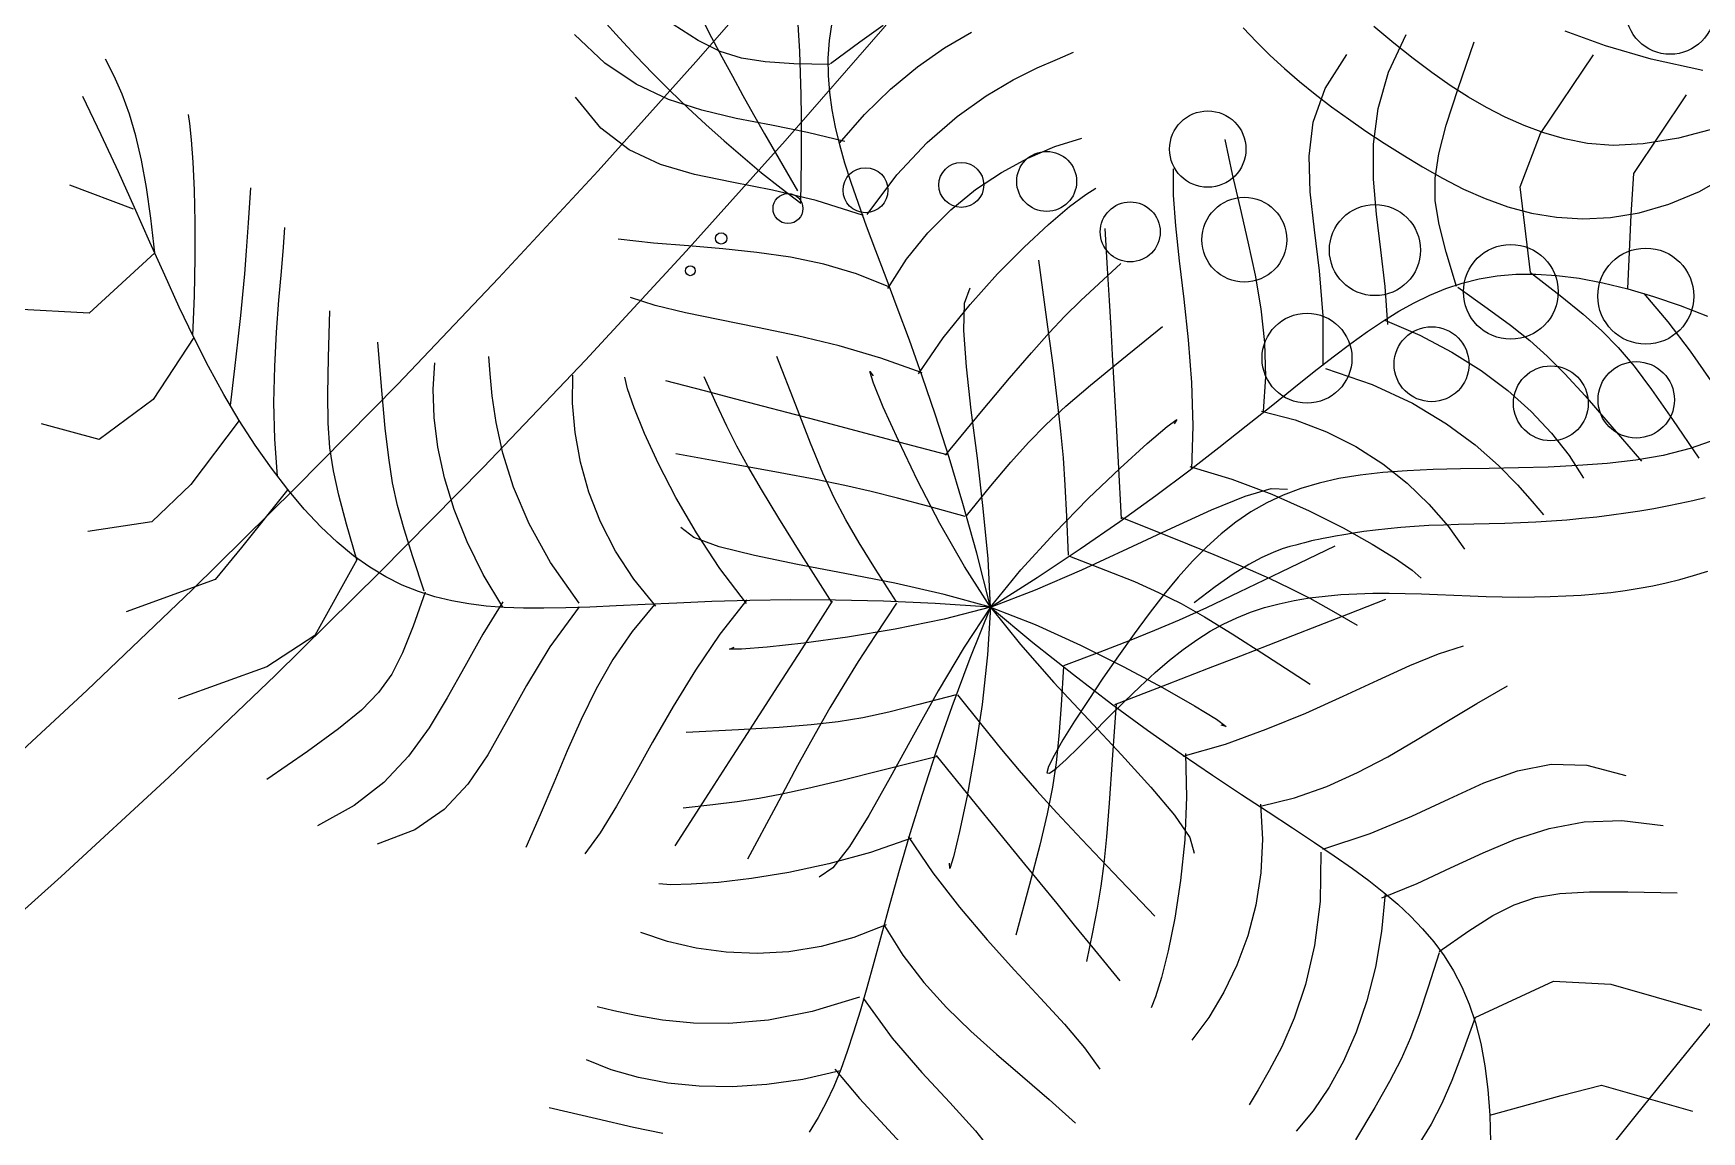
# Model space of a CAD drawing. Header units: millimetres. Extents: x -1030105 to 906887, y -616134 to 1220667.
# Drawn here: x -86833 to -85713, y 539147 to 539883 of the extents above; entities that cross this region are included whole.
import ezdxf

# ---------------------------------------------------------------- set-up
doc = ezdxf.new("R2010")
doc.units = ezdxf.units.MM
doc.header["$MEASUREMENT"] = 0
doc.linetypes.add('DASH', pattern=[0.35, 0.25, -0.1])
doc.layers.add('A-Door', color=33, linetype='Continuous', lineweight=9)
doc.layers.add('A-Furniture', color=143, linetype='Continuous')
doc.layers.add('A-Tree', color=98, linetype='Continuous')

# ---------------------------------------------------------------- blocks, each defined once
blk = doc.blocks.new('FUR')
at = {"layer": 'A-Furniture'}
blk.add_spline([(-33916, 30608), (-33944.5, 30609.5), (-37418.5, 29102), (-37726.5, 27054), (-37216.5, 25233), (-37626.5, 21209), (-38739.5, 18856.5), (-41860, 14803.1), (-43043.2, 12422.3), (-43017.5, 9941.5), (-40833.5, 8087), (-38107, 9497.5), (-38274.5, 11476.5), (-38397.8, 13212.3), (-37305, 13750.5), (-34500, 13496.5), (-32540.5, 14865.5), (-32374, 19056), (-32479, 20125.5), (-32318, 21223.5), (-30829.5, 21995.5), (-30222, 22657.5), (-30469, 23962.5), (-31626.5, 24580.5), (-32324.5, 25527.5), (-32040.5, 28029), (-32099.5, 29098.5), (-33295, 30496), (-33916, 30608)], degree=3, dxfattribs=at)
at = {"layer": 'A-Furniture', "color": 8, "linetype": 'DASH', "ltscale": 50}
blk.add_spline([(-36646, 29577.5), (-37284.5, 28277.5), (-36676, 26342), (-36463, 23656.5), (-37614.5, 20053), (-40425.5, 16182), (-42274, 13633.5), (-42830.5, 10964), (-42047, 9112), (-39697.5, 8972), (-38258, 10282.5), (-39334, 12606), (-37866.5, 13929), (-35698, 13970.5), (-34500.5, 13942.5), (-32416, 18555.5), (-32464, 21915.5), (-30663, 22279), (-30458.5, 23387), (-31963.5, 24634), (-33009, 26390), (-32199.5, 28680), (-33338.5, 30308), (-34838.5, 30477), (-36023, 30096.5), (-36646, 29577.5)], degree=3, dxfattribs=at)
blk.add_open_spline([(-56447, -6097), (-55194.8, -4879.4), (-50278.9, -2284.6), (-42421.5, -5454.8), (-32732.5, -11254), (-23302, -9202), (-18024, -504.5), (-16595.5, 8921.5), (-19600.3, 15918.3), (-21321.2, 18705.6), (-21789.7, 19345)], degree=3, knots=[32574.726206, 32574.726206, 32574.726206, 32574.726206, 37697.741245, 48060.131859, 55585.251958, 69452.989742, 76151.422264, 84447.837047, 94470.773244, 98031.734889, 98031.734889, 98031.734889, 98031.734889], dxfattribs=at)
blk = doc.blocks.new('TƯỜNG NÔI THẤT')
at = {"layer": 'A-Door', "ltscale": 10}
for points in [[(11288, 33090.7), (11232, 33006.6), (11174.9, 32923.4), (11116.7, 32841.2), (11057.4, 32759.8), (10997, 32679.4), (10935.6, 32600), (10873.2, 32521.6), (10809.7, 32444.3), (10745.2, 32368), (10679.6, 32292.8), (10613.1, 32218.7), (10545.6, 32145.8), (10477.2, 32074), (10407.7, 32003.5), (10337.3, 31934.1), (10266, 31866.1), (10193.8, 31799.3), (10120.7, 31733.8)], [(10140, 31858.4), (10211.3, 31924.4), (10281.7, 31991.6), (10351.1, 32060), (10419.7, 32129.7), (10487.3, 32200.6), (10554, 32272.6), (10619.7, 32345.8), (10684.5, 32420.1), (10748.2, 32495.5), (10811, 32571.9), (10872.7, 32649.4), (10933.4, 32727.9), (10993.1, 32807.4), (11051.7, 32887.8), (11109.2, 32969.2), (11165.7, 33051.4), (11221.1, 33134.6)]]:
    blk.add_lwpolyline(points, dxfattribs=at)
blk = doc.blocks.new('C2')
at = {"layer": 'A-Tree', "color": 8}
for centre, radius, start, end in [((553.27, 318.87), 446.33, 166.3603, 232.9474), ((1308.34, 576.03), 1192.38, 188.09589, 210.72258), ((-394.12, -16.28), 678.78, 358.22216, 17.85831)]:
    blk.add_arc(centre, radius, start, end, dxfattribs=at)
blk = doc.blocks.new('CAY8')
at = {"color": 0, "linetype": 'ByBlock'}
for p, q in [((-547.9, 478.76), (-544.18, 486.08)), ((-571.53, 468.72), (-562.77, 484.66)), ((-552.24, 471.48), (-547.9, 478.76)), ((-557.34, 464.08), (-552.24, 471.48)), ((-589.43, 438.98), (-596.9, 467.08)), ((-580.17, 453.55), (-571.53, 468.72)), ((-563.36, 456.44), (-557.34, 464.08)), ((-570.42, 448.43), (-563.36, 456.44)), ((-636.57, 428.62), (-653.56, 455.29)), ((-588.61, 439.06), (-580.17, 453.55)), ((-578.67, 439.91), (-570.42, 448.43)), ((-545.65, 440.69), (-542.85, 443.44)), ((-596.79, 425.17), (-588.61, 439.06)), ((-588.27, 430.76), (-578.67, 439.91)), ((-558.32, 429.97), (-550.89, 436.1)), ((-550.89, 436.1), (-545.65, 440.69)), ((-599.34, 420.83), (-636.57, 428.62)), ((-599.34, 420.83), (-588.27, 430.76)), ((-567.65, 422.63), (-558.32, 429.97)), ((-604.64, 411.79), (-596.79, 425.17)), ((-578.61, 414.36), (-567.65, 422.63)), ((-678.07, 393.78), (-686.88, 417.78)), ((-590.94, 405.48), (-578.61, 414.36)), ((-612.09, 398.83), (-604.64, 411.79)), ((-604.35, 396.3), (-590.94, 405.48)), ((-565.66, 395.62), (-552.83, 403.51)), ((-650.77, 384.91), (-678.07, 393.78)), ((-619.08, 386.22), (-612.09, 398.83)), ((-618.58, 387.12), (-604.35, 396.3)), ((-575.82, 389.41), (-565.66, 395.62)), ((-619.08, 386.22), (-650.77, 384.91)), ((-625.54, 373.86), (-619.08, 386.22)), ((-584.25, 384.33), (-575.82, 389.41)), ((-599.72, 375.35), (-591.9, 379.82)), ((-591.9, 379.82), (-584.25, 384.33)), ((-565.38, 377.42), (-558.25, 381.82)), ((-693.68, 355.05), (-712.89, 374.89)), ((-631.4, 361.69), (-625.54, 373.86)), ((-608.65, 370.35), (-599.72, 375.35)), ((-584.97, 365.88), (-574.42, 372.1)), ((-574.42, 372.1), (-565.38, 377.42)), ((-633.64, 356.6), (-619.64, 364.29)), ((-619.64, 364.29), (-608.65, 370.35)), ((-596.63, 358.8), (-584.97, 365.88)), ((-636.65, 349.74), (-631.4, 361.69)), ((-609.01, 350.91), (-596.63, 358.8)), ((-670.95, 350.68), (-693.68, 355.05)), ((-636.65, 349.74), (-670.95, 350.68)), ((-641.28, 338.06), (-636.65, 349.74)), ((-621.72, 342.22), (-609.01, 350.91)), ((-592.64, 334.37), (-576.03, 345.52)), ((-697.95, 318.68), (-731.26, 341.59)), ((-645.27, 326.71), (-641.28, 338.06)), ((-634.35, 332.78), (-621.72, 342.22)), ((-646.51, 322.62), (-634.35, 332.78)), ((-605.48, 325.54), (-592.64, 334.37)), ((-421.54, 311.33), (-419.15, 328.97)), ((-648.61, 315.72), (-645.27, 326.71)), ((-615.5, 318.17), (-605.48, 325.54)), ((-590.78, 307.61), (-574.94, 321)), ((-680.23, 317.46), (-697.95, 318.68)), ((-648.61, 315.72), (-680.23, 317.46)), ((-651.3, 305.16), (-648.61, 315.72)), ((-623.62, 311.45), (-615.5, 318.17)), ((-630.78, 304.52), (-623.62, 311.45)), ((-603.01, 297.09), (-590.78, 307.61)), ((-445.23, 296.57), (-440.7, 313.18)), ((-421.1, 295.19), (-421.54, 311.33)), ((-715.36, 279.03), (-748.67, 301.93)), ((-653.31, 295.07), (-651.3, 305.16)), ((-637.92, 296.57), (-630.78, 304.52)), ((-654.63, 285.5), (-653.31, 295.07)), ((-645.98, 286.75), (-637.92, 296.57)), ((-612.52, 288.53), (-603.01, 297.09)), ((-577.61, 290.05), (-567.95, 296.07)), ((-445.75, 281.34), (-445.23, 296.57)), ((-418.36, 280.16), (-421.1, 295.19)), ((-390.53, 284.53), (-391.16, 297.27)), ((-655.88, 274.22), (-645.98, 286.75)), ((-655.27, 276.49), (-654.63, 285.5)), ((-620.19, 281.01), (-612.52, 288.53)), ((-587.18, 282.69), (-577.61, 290.05)), ((-692.59, 270.12), (-715.36, 279.03)), ((-626.89, 273.62), (-620.19, 281.01)), ((-596.56, 274.03), (-587.18, 282.69)), ((-558.04, 274.14), (-552.38, 278.94)), ((-443.08, 266.85), (-445.75, 281.34)), ((-413.87, 265.87), (-418.36, 280.16)), ((-388.87, 274.17), (-390.53, 284.53)), ((-655.88, 274.22), (-692.59, 270.12)), ((-655.26, 267.99), (-655.27, 276.49)), ((-633.5, 265.45), (-626.89, 273.62)), ((-605.6, 264.08), (-596.56, 274.03)), ((-565.25, 267.87), (-558.04, 274.14)), ((-385.89, 265.01), (-388.87, 274.17)), ((-654.62, 259.95), (-655.26, 267.99)), ((-640.91, 255.59), (-633.5, 265.45)), ((-614.21, 252.85), (-605.6, 264.08)), ((-573.55, 259.87), (-565.25, 267.87)), ((-438.04, 252.48), (-443.08, 266.85)), ((-408.17, 251.93), (-413.87, 265.87)), ((-381.31, 255.85), (-385.89, 265.01)), ((-653.4, 252.3), (-654.62, 259.95)), ((-582.5, 249.94), (-573.55, 259.87)), ((-472.02, 249.74), (-479.48, 262.94)), ((-734.76, 243.92), (-754.65, 251.02)), ((-651.63, 244.98), (-653.4, 252.3)), ((-649.99, 243.12), (-640.91, 255.59)), ((-622.24, 240.38), (-614.21, 252.85)), ((-591.64, 237.84), (-582.5, 249.94)), ((-464.39, 236.88), (-472.02, 249.74)), ((-431.43, 237.58), (-438.04, 252.48)), ((-401.81, 237.97), (-408.17, 251.93)), ((-374.83, 245.49), (-381.31, 255.85)), ((-719.27, 238.75), (-734.76, 243.92)), ((-650.17, 242.56), (-664.97, 238.27)), ((-649.36, 237.93), (-651.63, 244.98)), ((-547.86, 238.09), (-537.98, 245.06)), ((-493.37, 233.62), (-496.72, 244.28)), ((-366.19, 232.74), (-374.83, 245.49)), ((-706.96, 235.41), (-719.27, 238.75)), ((-696.59, 233.79), (-706.96, 235.41)), ((-676.83, 235.32), (-686.96, 233.79)), ((-664.97, 238.27), (-676.83, 235.32)), ((-646.62, 231.1), (-649.36, 237.93)), ((-629.6, 226.66), (-622.24, 240.38)), ((-600.52, 223.34), (-591.64, 237.84)), ((-557.39, 229.96), (-547.86, 238.09)), ((-456.83, 224.18), (-464.39, 236.88)), ((-424.07, 221.54), (-431.43, 237.58)), ((-395.32, 223.6), (-401.81, 237.97)), ((-364.33, 234.87), (-357.92, 238.81)), ((-357.92, 238.81), (-351.02, 242.33)), ((-686.96, 233.79), (-696.59, 233.79)), ((-643.45, 224.42), (-646.62, 231.1)), ((-566.4, 220.71), (-557.39, 229.96)), ((-488.43, 221.32), (-493.37, 233.62)), ((-375.99, 225.81), (-370.33, 230.53)), ((-370.33, 230.53), (-364.33, 234.87)), ((-365.59, 232.73), (-350.93, 227.95)), ((-742.03, 214.2), (-758.06, 221.92)), ((-639.87, 217.81), (-643.45, 224.42)), ((-636.15, 211.74), (-629.6, 226.66)), ((-608.69, 206.22), (-600.52, 223.34)), ((-534.18, 215.52), (-529.13, 222.62)), ((-529.13, 222.62), (-525.8, 226.45)), ((-482.34, 207.59), (-488.43, 221.32)), ((-449.59, 211.47), (-456.83, 224.18)), ((-416.77, 203.72), (-424.07, 221.54)), ((-389.24, 208.43), (-395.32, 223.6)), ((-381.36, 220.73), (-375.99, 225.81)), ((-350.93, 227.95), (-339.26, 223.95)), ((-726.54, 209.63), (-742.03, 214.2)), ((-635.85, 211.17), (-639.87, 217.81)), ((-574.73, 210.37), (-566.4, 220.71)), ((-540.47, 205.58), (-534.18, 215.52)), ((-391.62, 209.41), (-386.54, 215.29)), ((-386.54, 215.29), (-381.36, 220.73)), ((-711.4, 207.6), (-726.54, 209.63)), ((-696.42, 207.45), (-711.4, 207.6)), ((-681.41, 208.56), (-696.42, 207.45)), ((-666.16, 210.3), (-681.41, 208.56)), ((-650.48, 212.03), (-666.16, 210.3)), ((-634.19, 213.12), (-650.48, 212.03)), ((-631.34, 204.34), (-635.85, 211.17)), ((-582.19, 198.96), (-574.73, 210.37)), ((-510.75, 195.28), (-516.83, 211.26)), ((-475.56, 192.61), (-482.34, 207.59)), ((-442.93, 198.57), (-449.59, 211.47)), ((-396.71, 203.02), (-391.62, 209.41)), ((-391.16, 209.87), (-374.94, 208.25)), ((-374.94, 208.25), (-359.63, 205.5)), ((-626.3, 197.21), (-631.34, 204.34)), ((-615.71, 186.24), (-608.69, 206.22)), ((-547.55, 193.22), (-540.47, 205.58)), ((-410.35, 183.49), (-416.77, 203.72)), ((-401.94, 196.02), (-396.71, 203.02)), ((-359.63, 205.5), (-345.28, 201.71)), ((-345.28, 201.71), (-331.95, 197)), ((-735.31, 187.11), (-749.7, 196.55)), ((-620.68, 189.63), (-626.3, 197.21)), ((-588.62, 186.54), (-582.19, 198.96)), ((-554.93, 178.85), (-547.55, 193.22)), ((-512.36, 187.84), (-505.94, 198.9)), ((-505.86, 182.43), (-510.75, 195.28)), ((-468.53, 176.58), (-475.56, 192.61)), ((-437.08, 185.3), (-442.93, 198.57)), ((-407.41, 188.32), (-401.94, 196.02)), ((-331.95, 197), (-319.69, 191.47)), ((-720.99, 181.91), (-735.31, 187.11)), ((-638.21, 185.48), (-657.41, 184.05)), ((-616.99, 185.33), (-638.21, 185.48)), ((-614.42, 181.47), (-620.68, 189.63)), ((-593.86, 173.12), (-588.62, 186.54)), ((-528.89, 166.65), (-539.81, 189.73)), ((-517.52, 178.71), (-512.36, 187.84)), ((-413.24, 179.85), (-407.41, 188.32)), ((-706.38, 179.97), (-720.99, 181.91)), ((-691.15, 180.32), (-706.38, 179.97)), ((-674.94, 182.01), (-691.15, 180.32)), ((-657.41, 184.05), (-674.94, 182.01)), ((-607.48, 172.6), (-614.42, 181.47)), ((-562.16, 162.91), (-554.93, 178.85)), ((-521.97, 170.32), (-517.52, 178.71)), ((-501.66, 171.37), (-505.86, 182.43)), ((-493.16, 160.01), (-480.82, 178.66)), ((-432.3, 171.5), (-437.08, 185.3)), ((-419.53, 170.52), (-413.24, 179.85)), ((-409.1, 182.55), (-387.93, 182.05)), ((-387.93, 182.05), (-369.12, 179.57)), ((-369.12, 179.57), (-352.59, 175.61)), ((-599.83, 162.89), (-607.48, 172.6)), ((-597.72, 158.75), (-593.86, 173.12)), ((-497.62, 160.72), (-501.66, 171.37)), ((-461.72, 159.69), (-468.53, 176.58)), ((-428.83, 157), (-432.3, 171.5)), ((-352.59, 175.61), (-338.25, 170.65)), ((-564.51, 162.63), (-564.23, 169.63)), ((-520.48, 148.74), (-528.89, 166.65)), ((-526.26, 161.5), (-521.97, 170.32)), ((-426.4, 160.23), (-419.53, 170.52)), ((-338.25, 170.65), (-326.04, 165.21)), ((-326.04, 165.21), (-315.87, 159.79)), ((-641.39, 159.02), (-655.72, 156.66)), ((-626.97, 160.48), (-641.39, 159.02)), ((-612.37, 160.76), (-626.97, 160.48)), ((-597.5, 159.58), (-612.37, 160.76)), ((-591.41, 152.2), (-599.83, 162.89)), ((-568.77, 145.81), (-562.16, 162.91)), ((-561.39, 151.48), (-564.51, 162.63)), ((-530.94, 151.07), (-526.26, 161.5)), ((-502.66, 145.44), (-493.16, 160.01)), ((-493.23, 149.13), (-497.62, 160.72)), ((-455.57, 142.13), (-461.72, 159.69)), ((-433.96, 148.92), (-426.4, 160.23)), ((-429.69, 156.95), (-414.82, 157.72)), ((-414.82, 157.72), (-400.44, 156.89)), ((-400.44, 156.89), (-386.64, 154.61)), ((-315.87, 159.79), (-307.68, 154.87)), ((-684.47, 150.44), (-699.05, 147.16)), ((-670.05, 153.71), (-684.47, 150.44)), ((-655.72, 156.66), (-670.05, 153.71)), ((-582.27, 140.45), (-591.41, 152.2)), ((-555.64, 136.98), (-561.39, 151.48)), ((-536.56, 137.86), (-530.94, 151.07)), ((-386.64, 154.61), (-373.49, 151.03)), ((-373.49, 151.03), (-361.08, 146.31)), ((-307.68, 154.87), (-301.37, 150.97)), ((-699.05, 147.16), (-713.91, 144.14)), ((-574.28, 127.96), (-568.77, 145.81)), ((-513.99, 134.64), (-520.48, 148.74)), ((-509.97, 133.73), (-502.66, 145.44)), ((-487.98, 135.23), (-493.23, 149.13)), ((-466.16, 138.46), (-463.08, 142.62)), ((-463.08, 142.62), (-463.64, 140.44)), ((-442.32, 136.6), (-433.96, 148.92)), ((-361.08, 146.31), (-349.5, 140.6)), ((-572.45, 127.52), (-582.27, 140.45)), ((-548.05, 119.93), (-555.64, 136.98)), ((-543.66, 120.67), (-536.56, 137.86)), ((-472.05, 129.07), (-466.16, 138.46)), ((-450.53, 124.11), (-455.57, 142.13)), ((-451.57, 123.27), (-442.32, 136.6)), ((-349.5, 140.6), (-338.82, 134.05)), ((-610.22, 129.13), (-628.39, 127.87)), ((-591.63, 129.56), (-610.22, 129.13)), ((-572.93, 128.77), (-591.63, 129.56)), ((-515.73, 123.7), (-509.97, 133.73)), ((-508.83, 122.97), (-513.99, 134.64)), ((-481.34, 117.67), (-487.98, 135.23)), ((-479.93, 115.54), (-472.05, 129.07)), ((-415.73, 126.57), (-408.98, 128.46)), ((-338.82, 134.05), (-329.14, 126.81)), ((-690.31, 121.87), (-701.49, 121.98)), ((-677.09, 122.77), (-690.31, 121.87)), ((-662.15, 124.32), (-677.09, 122.77)), ((-645.81, 126.14), (-662.15, 124.32)), ((-628.39, 127.87), (-645.81, 126.14)), ((-591.41, 118.34), (-594.41, 122.55)), ((-594.41, 122.55), (-592.51, 121.36)), ((-562.01, 113.35), (-572.45, 127.52)), ((-520.61, 114.13), (-515.73, 123.7)), ((-504.41, 112.37), (-508.83, 122.97)), ((-461.83, 108.96), (-451.57, 123.27)), ((-451.72, 125.14), (-433.05, 125.42)), ((-433.05, 125.42), (-414.74, 124.42)), ((-425.37, 120.15), (-415.73, 126.57)), ((-414.74, 124.42), (-397.34, 122.47)), ((-397.34, 122.47), (-381.4, 119.88)), ((-620.25, 99.32), (-634.17, 116.82)), ((-584.29, 109.84), (-591.41, 118.34)), ((-552.8, 98.34), (-543.66, 120.67)), ((-539.41, 101.13), (-548.05, 119.93)), ((-525.26, 103.83), (-520.61, 114.13)), ((-488.98, 98.99), (-479.93, 115.54)), ((-472.8, 95.08), (-481.34, 117.67)), ((-437.38, 110.21), (-425.37, 120.15)), ((-381.4, 119.88), (-367.46, 116.98)), ((-367.46, 116.98), (-356.06, 114.06)), ((-573.87, 98.17), (-584.29, 109.84)), ((-550.99, 97.82), (-562.01, 113.35)), ((-500.14, 101.5), (-504.41, 112.37)), ((-473.19, 93.68), (-461.83, 108.96)), ((-451.25, 97.72), (-437.38, 110.21)), ((-400.9, 93.94), (-382.33, 111.45)), ((-356.06, 114.06), (-347.75, 111.45)), ((-347.75, 111.45), (-343.07, 109.47)), ((-530.48, 81.38), (-539.41, 101.13)), ((-530.32, 91.6), (-525.26, 103.83)), ((-495.45, 88.97), (-500.14, 101.5)), ((-659.22, 93.5), (-676.3, 92.65)), ((-652.65, 89.67), (-661.18, 99.19)), ((-645.5, 94.17), (-659.22, 93.5)), ((-633.68, 94.75), (-645.5, 94.17)), ((-622.3, 95.3), (-633.68, 94.75)), ((-609.92, 95.89), (-622.3, 95.3)), ((-609.32, 85.79), (-620.25, 99.32)), ((-595.08, 96.6), (-609.92, 95.89)), ((-576.33, 97.48), (-595.08, 96.6)), ((-552.2, 98.62), (-576.33, 97.48)), ((-560.92, 84.44), (-573.87, 98.17)), ((-539.44, 80.85), (-550.99, 97.82)), ((-498.38, 80.51), (-488.98, 98.99)), ((-485.76, 77.45), (-473.19, 93.68)), ((-473.25, 95.56), (-449.19, 93.77)), ((-466.46, 83.68), (-451.25, 97.72)), ((-449.19, 93.77), (-430.65, 92.32)), ((-415.33, 80.4), (-400.9, 93.94)), ((-368.07, 85.52), (-354.75, 96.24)), ((-250.76, 98.09), (-252.33, 90.03)), ((-690.9, 84.46), (-693.52, 88.82)), ((-645.56, 81.94), (-652.65, 89.67)), ((-600.45, 75.22), (-609.32, 85.79)), ((-536.44, 76.24), (-530.32, 91.6)), ((-489.74, 73.42), (-495.45, 88.97)), ((-430.65, 92.32), (-416.35, 91.07)), ((-416.35, 91.07), (-404.99, 89.84)), ((-404.99, 89.84), (-395.27, 88.48)), ((-395.27, 88.48), (-385.92, 86.84)), ((-385.92, 86.84), (-375.64, 84.76)), ((-326.24, 80.84), (-317.13, 87.32)), ((-252.33, 90.03), (-253.68, 81.89)), ((-748.84, 72.89), (-751.65, 79.75)), ((-711.41, 71.43), (-714.98, 82.98)), ((-685.71, 77.47), (-690.9, 84.46)), ((-638.95, 75.11), (-645.56, 81.94)), ((-546.25, 69.8), (-560.92, 84.44)), ((-527.4, 62.34), (-539.44, 80.85)), ((-522.07, 61.47), (-530.48, 81.38)), ((-507.31, 61.22), (-498.38, 80.51)), ((-482.49, 69.09), (-466.46, 83.68)), ((-426.74, 69.87), (-415.33, 80.4)), ((-378.77, 76.91), (-368.07, 85.52)), ((-375.64, 84.76), (-363.14, 82.07)), ((-336.4, 72.34), (-326.24, 80.84)), ((-253.68, 81.89), (-254.73, 73.61)), ((-745.1, 64.09), (-748.84, 72.89)), ((-706.62, 59.85), (-711.41, 71.43)), ((-678.2, 68.41), (-685.71, 77.47)), ((-631.89, 68.31), (-638.95, 75.11)), ((-602.55, 71.68), (-617.97, 69.86)), ((-589.86, 72.98), (-602.55, 71.68)), ((-592.68, 66.64), (-600.45, 75.22)), ((-578.42, 73.91), (-589.86, 72.98)), ((-566.75, 74.6), (-578.42, 73.91)), ((-553.39, 75.19), (-566.75, 74.6)), ((-536.84, 75.82), (-553.39, 75.19)), ((-499.64, 60.28), (-485.76, 77.45)), ((-489.22, 73.18), (-472.71, 72.1)), ((-472.71, 72.1), (-459.52, 71.06)), ((-388, 69.49), (-378.77, 76.91)), ((-347.58, 62.31), (-336.4, 72.34)), ((-304.3, 65.52), (-294.06, 76.69)), ((-254.73, 73.61), (-255.5, 65.18)), ((-790.79, 52.1), (-798.63, 71.3)), ((-770.01, 59.2), (-772.76, 70.25)), ((-668.63, 57.86), (-678.2, 68.41)), ((-637.61, 67.39), (-662.93, 64.14)), ((-617.97, 69.86), (-637.61, 67.39)), ((-623.42, 60.63), (-631.89, 68.31)), ((-585.09, 59.04), (-592.68, 66.64)), ((-530.66, 55.35), (-546.25, 69.8)), ((-498.82, 54.94), (-482.49, 69.09)), ((-459.52, 71.06), (-448.29, 69.83)), ((-448.29, 69.83), (-437.69, 68.14)), ((-437.69, 68.14), (-426.36, 65.76)), ((-436.25, 61.35), (-426.74, 69.87)), ((-426.36, 65.76), (-412.97, 62.43)), ((-396.88, 62.36), (-388, 69.49)), ((-314.17, 54.29), (-304.3, 65.52)), ((-255.5, 65.18), (-256.01, 56.58)), ((-765.98, 47.82), (-770.01, 59.2)), ((-740.07, 53.73), (-745.1, 64.09)), ((-700.61, 48.42), (-706.62, 59.85)), ((-657.25, 46.4), (-668.63, 57.86)), ((-612.59, 51.21), (-623.42, 60.63)), ((-576.74, 51.44), (-585.09, 59.04)), ((-514.94, 42.21), (-527.4, 62.34)), ((-514.94, 42.21), (-522.07, 61.47)), ((-514.94, 42.21), (-507.31, 61.22)), ((-514.94, 42.21), (-499.64, 60.28)), ((-444.95, 53.87), (-436.25, 61.35)), ((-412.97, 62.43), (-396.17, 57.9)), ((-406.54, 54.61), (-396.88, 62.36)), ((-396.17, 57.9), (-374.63, 51.93)), ((-359.73, 51.23), (-347.58, 62.31)), ((-784.56, 37.21), (-790.79, 52.1)), ((-733.38, 42.15), (-740.07, 53.73)), ((-598.44, 39.14), (-612.59, 51.21)), ((-566.67, 42.85), (-576.74, 51.44)), ((-514.94, 42.21), (-530.66, 55.35)), ((-514.94, 42.21), (-498.82, 54.94)), ((-453.98, 46.46), (-444.95, 53.87)), ((-418.14, 45.31), (-406.54, 54.61)), ((-372.81, 39.59), (-359.73, 51.23)), ((-323.92, 43.18), (-314.17, 54.29)), ((-279.09, 43.29), (-266.13, 50.3)), ((-266.13, 50.3), (-251.48, 54.51)), ((-256.01, 56.58), (-256.28, 47.81)), ((-251.48, 54.51), (-234.29, 55.34)), ((-218.7, 41.88), (-217.87, 53.03)), ((-760.64, 36.22), (-765.98, 47.82)), ((-693.34, 37.31), (-700.61, 48.42)), ((-644.32, 34.6), (-657.25, 46.4)), ((-553.96, 32.28), (-566.67, 42.85)), ((-464.45, 38.12), (-453.98, 46.46)), ((-432.79, 33.57), (-418.14, 45.31)), ((-333.77, 32.36), (-323.92, 43.18)), ((-291.2, 34.05), (-279.09, 43.29)), ((-256.28, 47.81), (-256.32, 38.87)), ((-779.36, 25.52), (-784.56, 37.21)), ((-753.97, 24.54), (-760.64, 36.22)), ((-724.7, 29.72), (-733.38, 42.15)), ((-684.81, 26.69), (-693.34, 37.31)), ((-578.54, 37.15), (-599.09, 34.74)), ((-580.03, 23.55), (-598.44, 39.14)), ((-557, 39.53), (-578.54, 37.15)), ((-537.94, 36.58), (-559.26, 30.85)), ((-535.46, 41.39), (-557, 39.53)), ((-514.94, 42.21), (-537.94, 36.58)), ((-514.94, 42.21), (-535.46, 41.39)), ((-514.94, 42.21), (-532.29, 31.32)), ((-514.94, 42.21), (-520.5, 22.44)), ((-514.94, 42.21), (-516.69, 18.59)), ((-514.94, 42.21), (-509.94, 22.34)), ((-514.94, 42.21), (-497.85, 30.81)), ((-514.94, 42.21), (-494.5, 40.82)), ((-514.94, 42.21), (-493.02, 33.25)), ((-494.5, 40.82), (-473.39, 38.29)), ((-477.47, 27.89), (-464.45, 38.12)), ((-473.39, 38.29), (-452.92, 35.07)), ((-386.77, 27.89), (-372.81, 39.59)), ((-256.32, 38.87), (-256.15, 29.75)), ((-245.34, 31.13), (-230.13, 36.54)), ((-230.13, 36.54), (-212.62, 39.72)), ((-219.26, 31.36), (-218.7, 41.88)), ((-713.65, 16.79), (-724.7, 29.72)), ((-644.79, 32.27), (-651.36, 34.71)), ((-633.22, 31.8), (-644.79, 32.27)), ((-630.1, 23.03), (-644.32, 34.6)), ((-617.65, 32.79), (-633.22, 31.8)), ((-599.09, 34.74), (-617.65, 32.79)), ((-559.26, 30.85), (-578.97, 25.11)), ((-553.67, 31.77), (-558.19, 15.84)), ((-532.29, 31.32), (-550.86, 20.95)), ((-497.85, 30.81), (-479.34, 19.65)), ((-493.02, 33.25), (-472.41, 25.35)), ((-452.92, 35.07), (-434.38, 31.57)), ((-451.64, 18.47), (-432.79, 33.57)), ((-434.38, 31.57), (-419.08, 28.26)), ((-343.98, 22.04), (-333.77, 32.36)), ((-303.32, 23.16), (-291.2, 34.05)), ((-258.79, 23.89), (-245.34, 31.13)), ((-256.15, 29.75), (-255.8, 20.44)), ((-219.51, 21.36), (-219.26, 31.36)), ((-745.95, 12.89), (-753.97, 24.54)), ((-674.98, 16.73), (-684.81, 26.69)), ((-614.84, 12.27), (-630.1, 23.03)), ((-578.97, 25.11), (-597.14, 19.43)), ((-580.11, 24.21), (-586.48, 0.91)), ((-520.5, 22.44), (-525.39, 1.38)), ((-509.94, 22.34), (-505.82, 1.48)), ((-477.54, 27.31), (-473.47, 11.29)), ((-472.41, 25.35), (-453.09, 18.41)), ((-419.08, 28.26), (-408.33, 25.56)), ((-408.33, 25.56), (-403.42, 23.92)), ((-403.42, 23.92), (-405.67, 23.77)), ((-401.56, 16.62), (-386.77, 27.89)), ((-354.79, 12.38), (-343.98, 22.04)), ((-316.31, 11.2), (-303.32, 23.16)), ((-270.99, 15.2), (-258.79, 23.89)), ((-699.89, 3.72), (-713.65, 16.79)), ((-663.83, 7.61), (-674.98, 16.73)), ((-597.14, 19.43), (-613.85, 13.88)), ((-550.86, 20.95), (-569.32, 11.53)), ((-558.19, 15.84), (-561.76, 2.94)), ((-516.69, 18.59), (-517.83, -3.45)), ((-479.34, 19.65), (-460.51, 8.92)), ((-453.09, 18.41), (-435.05, 12.32)), ((-451.32, 19.05), (-445.59, -4.39)), ((-417.14, 6.26), (-401.56, 16.62)), ((-282.49, 5.48), (-270.99, 15.2)), ((-255.8, 20.44), (-255.28, 10.93)), ((-219.41, 11.78), (-219.51, 21.36)), ((-736.57, 1.39), (-745.95, 12.89)), ((-651.36, -0.51), (-663.83, 7.61)), ((-629.18, 8.53), (-643.18, 3.47)), ((-613.85, 13.88), (-629.18, 8.53)), ((-615.19, 13.81), (-621.71, -3.73)), ((-569.32, 11.53), (-586.37, 3.46)), ((-473.47, 11.29), (-470.37, -1.58)), ((-460.51, 8.92), (-442.47, -1.21)), ((-435.05, 12.32), (-418.27, 6.99)), ((-416.53, 7.71), (-410.5, -9.96)), ((-366.43, 3.56), (-354.79, 12.38)), ((-331, -1.25), (-316.31, 11.2)), ((-255.28, 10.93), (-254.58, 1.24)), ((-234.11, 3.3), (-218.54, 8.22)), ((-218.94, 2.56), (-219.41, 11.78)), ((-218.54, 8.22), (-198.28, 14.18)), ((-725.8, -9.84), (-736.57, 1.39)), ((-683.06, -9.12), (-699.89, 3.72)), ((-643.18, 3.47), (-655.94, -1.23)), ((-586.37, 3.46), (-600.69, -2.85)), ((-586.48, 0.91), (-591.43, -17.2)), ((-561.76, 2.94), (-564.71, -8.36)), ((-517.55, 2.03), (-531.54, -6.79)), ((-525.39, 1.38), (-529.78, -19.84)), ((-516.98, 2.14), (-503.23, -7.07)), ((-505.82, 1.48), (-502.57, -18.99)), ((-418.27, 6.99), (-402.73, 2.31)), ((-402.73, 2.31), (-388.42, -1.83)), ((-379.16, -4.22), (-366.43, 3.56)), ((-293.8, -4.89), (-282.49, 5.48)), ((-254.58, 1.24), (-253.58, -8.6)), ((-246.04, -1.23), (-234.11, 3.3)), ((-218.05, -6.4), (-218.94, 2.56)), ((-667.55, -5.51), (-678.13, -9.37)), ((-655.94, -1.23), (-667.55, -5.51)), ((-652.08, -0.04), (-657.8, -13.82)), ((-621.71, -3.73), (-627.05, -21.55)), ((-610.98, -6.99), (-615.91, -8.54)), ((-615.91, -8.54), (-614.18, -7.1)), ((-600.69, -2.85), (-610.98, -6.99)), ((-531.54, -6.79), (-542.82, -13.71)), ((-517.83, -3.45), (-518.46, -23.97)), ((-503.23, -7.07), (-492.06, -14.45)), ((-470.37, -1.58), (-468.08, -12.64)), ((-445.59, -4.39), (-441.23, -22.47)), ((-442.47, -1.21), (-426.3, -10.54)), ((-388.42, -1.83), (-375.33, -5.53)), ((-379.47, -3.41), (-374.15, -17.32)), ((-375.33, -5.53), (-363.43, -8.89)), ((-348.26, -13.6), (-331, -1.25)), ((-305.47, -15.51), (-293.8, -4.89)), ((-263.17, -11.67), (-255.37, -6.01)), ((-255.37, -6.01), (-246.04, -1.23)), ((-216.72, -15.18), (-218.05, -6.4)), ((-713.63, -20.68), (-725.8, -9.84)), ((-687.82, -12.8), (-696.76, -15.8)), ((-682.6, -10.61), (-689.29, -30.75)), ((-678.13, -9.37), (-687.82, -12.8)), ((-657.8, -13.82), (-662.04, -27.79)), ((-564.71, -8.36), (-567.36, -19.53)), ((-542.82, -13.71), (-552.63, -19.31)), ((-468.08, -12.64), (-466.4, -23.25)), ((-426.3, -10.54), (-413.13, -18.89)), ((-410.5, -9.96), (-405.79, -27.68)), ((-363.43, -8.89), (-352.61, -11.98)), ((-352.61, -11.98), (-342.75, -14.91)), ((-270.47, -18.87), (-263.17, -11.67)), ((-253.58, -8.6), (-252.12, -18.53)), ((-712.99, -20.57), (-720.56, -22.34)), ((-714.34, -18.39), (-718.33, -34.22)), ((-705.11, -18.39), (-712.99, -20.57)), ((-696.76, -15.8), (-705.11, -18.39)), ((-591.43, -17.2), (-595.35, -31.53)), ((-567.36, -19.53), (-570.04, -32.01)), ((-552.63, -19.31), (-562.2, -24.18)), ((-556.02, -17.59), (-558.57, -18.55)), ((-558.57, -18.55), (-558.03, -19.59)), ((-558.03, -19.59), (-554.73, -20.73)), ((-550.72, -16.75), (-556.02, -17.59)), ((-554.73, -20.73), (-549.19, -21.97)), ((-543.14, -16.01), (-550.72, -16.75)), ((-533.8, -15.41), (-543.14, -16.01)), ((-529.78, -19.84), (-533.84, -40.13)), ((-523.18, -14.94), (-533.8, -15.41)), ((-511.78, -14.61), (-523.18, -14.94)), ((-500.08, -14.44), (-511.78, -14.61)), ((-502.57, -18.99), (-500.16, -37.7)), ((-488.6, -14.45), (-500.08, -14.44)), ((-492.06, -14.45), (-482.22, -20.75)), ((-477.73, -14.63), (-488.6, -14.45)), ((-482.22, -20.75), (-472.42, -26.72)), ((-467.51, -15.04), (-477.73, -14.63)), ((-457.89, -15.72), (-467.51, -15.04)), ((-448.83, -16.71), (-457.89, -15.72)), ((-440.27, -18.07), (-448.83, -16.71)), ((-432.16, -19.83), (-440.27, -18.07)), ((-424.47, -22.05), (-432.16, -19.83)), ((-413.13, -18.89), (-404.05, -26.08)), ((-374.15, -17.32), (-370.5, -31.25)), ((-348.76, -15.08), (-342.69, -35.37)), ((-342.75, -14.91), (-333.74, -17.73)), ((-333.74, -17.73), (-325.47, -20.54)), ((-325.47, -20.54), (-317.81, -23.41)), ((-318.01, -25.97), (-305.47, -15.51)), ((-278.32, -28.22), (-270.47, -18.87)), ((-252.12, -18.53), (-250.07, -28.48)), ((-214.9, -23.87), (-216.72, -15.18)), ((-167.07, -32.4), (-171.98, -14.7)), ((-735.28, -24.65), (-742.62, -25.15)), ((-727.94, -23.7), (-735.28, -24.65)), ((-720.56, -22.34), (-727.94, -23.7)), ((-662.04, -27.79), (-665.11, -41.96)), ((-627.05, -21.55), (-631.47, -39.22)), ((-562.2, -24.18), (-572.76, -28.91)), ((-549.19, -21.97), (-541.91, -23.3)), ((-541.91, -23.3), (-533.38, -24.72)), ((-517.31, -25.46), (-537.83, -38.15)), ((-533.38, -24.72), (-524.12, -26.24)), ((-524.12, -26.24), (-514.62, -27.85)), ((-518.46, -23.97), (-518.68, -43.01)), ((-517.96, -25.33), (-497.77, -38.59)), ((-514.62, -27.85), (-505.4, -29.56)), ((-472.42, -26.72), (-461.38, -33.13)), ((-466.4, -23.25), (-465.17, -34.76)), ((-452.12, -30.96), (-462.91, -27.65)), ((-441.23, -22.47), (-438.01, -36.46)), ((-417.12, -24.76), (-424.47, -22.05)), ((-410.09, -28.02), (-417.12, -24.76)), ((-403.29, -31.86), (-410.09, -28.02)), ((-405.79, -27.68), (-402.27, -44.83)), ((-404.05, -26.08), (-400.17, -31.91)), ((-317.81, -23.41), (-310.65, -26.43)), ((-317.24, -23.7), (-313.76, -39.62)), ((-310.65, -26.43), (-303.88, -29.67)), ((-287.77, -40.39), (-278.32, -28.22)), ((-250.07, -28.48), (-247.27, -38.42)), ((-212.57, -32.55), (-214.9, -23.87)), ((-718.33, -34.22), (-721.53, -49.67)), ((-689.29, -30.75), (-693.87, -49.46)), ((-585.55, -34.09), (-601.8, -40.3)), ((-595.35, -31.53), (-598.61, -43.49)), ((-572.76, -28.91), (-585.55, -34.09)), ((-570.04, -32.01), (-573.08, -47.24)), ((-505.4, -29.56), (-496.85, -31.37)), ((-496.85, -31.37), (-489, -33.31)), ((-489, -33.31), (-481.77, -35.41)), ((-481.77, -35.41), (-475.08, -37.7)), ((-465.17, -34.76), (-464.2, -48.52)), ((-461.38, -33.13), (-447.84, -40.72)), ((-443.23, -34.14), (-452.12, -30.96)), ((-436.02, -37.15), (-443.23, -34.14)), ((-396.68, -36.3), (-403.29, -31.86)), ((-370.5, -31.25), (-368.4, -45.08)), ((-342.69, -35.37), (-339.24, -54.03)), ((-303.88, -29.67), (-297.38, -33.21)), ((-297.38, -33.21), (-291.15, -37.13)), ((-237.25, -37.75), (-213.6, -31.58)), ((-213.6, -31.58), (-173.19, -30.53)), ((-209.59, -41.32), (-212.57, -32.55)), ((-160.31, -51.56), (-167.07, -32.4)), ((-665.11, -41.96), (-667.3, -56.32)), ((-631.47, -39.22), (-635.21, -56.32)), ((-601.8, -40.3), (-622.74, -48.13)), ((-537.83, -38.15), (-553.67, -47.88)), ((-533.84, -40.13), (-537.72, -58.39)), ((-500.16, -37.7), (-498.59, -53.27)), ((-497.77, -38.59), (-482.07, -48.9)), ((-475.08, -37.7), (-468.85, -40.23)), ((-468.85, -40.23), (-463.02, -43.02)), ((-447.84, -40.72), (-430.5, -50.27)), ((-438.01, -36.46), (-435.66, -47.65)), ((-430.27, -39.96), (-436.02, -37.15)), ((-425.76, -42.55), (-430.27, -39.96)), ((-422.29, -44.87), (-425.76, -42.55)), ((-390.18, -41.4), (-396.68, -36.3)), ((-383.73, -47.17), (-390.18, -41.4)), ((-313.76, -39.62), (-311.65, -55.04)), ((-291.15, -37.13), (-285.17, -41.49)), ((-287.59, -40.95), (-287.61, -56.38)), ((-285.17, -41.49), (-279.44, -46.37)), ((-264.54, -62.65), (-237.25, -37.75)), ((-247.27, -38.42), (-243.56, -48.27)), ((-205.51, -50.35), (-209.59, -41.32)), ((-721.53, -49.67), (-724.59, -64.71)), ((-693.87, -49.46), (-697.34, -66.76)), ((-598.61, -43.49), (-601.6, -54.48)), ((-573.08, -47.24), (-576.8, -66.67)), ((-553.67, -47.88), (-565.99, -55.27)), ((-518.68, -43.01), (-518.56, -60.62)), ((-482.07, -48.9), (-469.65, -57.05)), ((-464.2, -48.52), (-463.31, -65.9)), ((-463.02, -43.02), (-457.49, -46.11)), ((-457.49, -46.11), (-452.19, -49.54)), ((-452.19, -49.54), (-447.06, -53.32)), ((-435.66, -47.65), (-433.95, -57.3)), ((-419.63, -46.91), (-422.29, -44.87)), ((-417.57, -48.62), (-419.63, -46.91)), ((-415.92, -50.01), (-417.57, -48.62)), ((-402.27, -44.83), (-399.8, -60.79)), ((-377.28, -53.65), (-383.73, -47.17)), ((-368.4, -45.08), (-367.73, -58.69)), ((-279.44, -46.37), (-273.96, -51.85)), ((-243.56, -48.27), (-238.81, -57.98)), ((-667.3, -56.32), (-668.91, -70.85)), ((-635.21, -56.32), (-638.52, -72.42)), ((-601.6, -54.48), (-604.71, -65.9)), ((-565.99, -55.27), (-575.9, -60.95)), ((-498.59, -53.27), (-497.83, -64.33)), ((-447.06, -53.32), (-442.09, -57.43)), ((-430.5, -50.27), (-408.11, -62.52)), ((-414.56, -51.14), (-415.92, -50.01)), ((-413.38, -52.12), (-414.56, -51.14)), ((-412.28, -53.04), (-413.38, -52.12)), ((-411.17, -54.01), (-412.28, -53.04)), ((-409.93, -55.12), (-411.17, -54.01)), ((-408.48, -56.48), (-409.93, -55.12)), ((-406.71, -58.17), (-408.48, -56.48)), ((-370.74, -60.88), (-377.28, -53.65)), ((-339.24, -54.03), (-337.9, -70.98)), ((-311.65, -55.04), (-310.82, -69.86)), ((-287.61, -56.38), (-287.81, -68.71)), ((-273.96, -51.85), (-268.71, -57.98)), ((-199.75, -59.8), (-205.51, -50.35)), ((-151.43, -72.35), (-160.31, -51.56)), ((-575.9, -60.95), (-584.55, -65.57)), ((-537.72, -58.39), (-541.59, -73.5)), ((-517.34, -62.05), (-532.29, -73.24)), ((-518.91, -61.91), (-504.24, -73.53)), ((-518.56, -60.62), (-518.21, -76.84)), ((-469.65, -57.05), (-459.29, -63.85)), ((-459.29, -63.85), (-449.77, -70.09)), ((-442.09, -57.43), (-437.25, -61.85)), ((-437.25, -61.85), (-432.56, -66.54)), ((-433.95, -57.3), (-432.62, -66.7)), ((-404.54, -60.28), (-406.71, -58.17)), ((-402, -62.8), (-404.54, -60.28)), ((-399.13, -65.72), (-402, -62.8)), ((-399.8, -60.79), (-398.26, -74.95)), ((-364.06, -68.89), (-370.74, -60.88)), ((-367.73, -58.69), (-368.39, -71.95)), ((-268.71, -57.98), (-263.7, -64.84)), ((-264.54, -62.65), (-265.19, -78.6)), ((-238.81, -57.98), (-232.85, -67.5)), ((-191.76, -69.85), (-199.75, -59.8)), ((-697.34, -66.76), (-700.75, -82.7)), ((-668.91, -70.85), (-670.26, -85.57)), ((-604.71, -65.9), (-608.3, -79.16)), ((-593.09, -69.74), (-602.63, -74.09)), ((-584.55, -65.57), (-593.09, -69.74)), ((-576.8, -66.67), (-581.53, -91.75)), ((-497.87, -69.5), (-498.71, -67.41)), ((-497.83, -64.33), (-497.87, -69.5)), ((-463.31, -65.9), (-462.34, -88.23)), ((-449.77, -70.09), (-439.86, -76.57)), ((-432.62, -66.7), (-431.43, -77.13)), ((-432.56, -66.54), (-428.01, -71.48)), ((-395.98, -69), (-399.13, -65.72)), ((-392.61, -72.63), (-395.98, -69)), ((-357.19, -77.67), (-364.06, -68.89)), ((-337.9, -70.98), (-338.18, -86.14)), ((-310.82, -69.86), (-311.18, -84)), ((-287.81, -68.71), (-288.35, -79.21)), ((-263.7, -64.84), (-258.92, -72.51)), ((-232.85, -67.5), (-225.55, -76.75)), ((-180.97, -80.69), (-191.76, -69.85)), ((-638.52, -72.42), (-641.67, -87.11)), ((-602.63, -74.09), (-614.32, -79.27)), ((-532.29, -73.24), (-547.68, -83.2)), ((-541.59, -73.5), (-545.62, -84.35)), ((-518.21, -76.84), (-517.73, -91.73)), ((-504.24, -73.53), (-488.95, -84.12)), ((-439.86, -76.57), (-428.36, -84.09)), ((-431.43, -77.13), (-430.12, -89.85)), ((-428.01, -71.48), (-423.6, -76.62)), ((-423.6, -76.62), (-419.31, -81.95)), ((-398.26, -74.95), (-397.51, -86.69)), ((-389.06, -76.57), (-392.61, -72.63)), ((-385.37, -80.81), (-389.06, -76.57)), ((-368.39, -71.95), (-370.24, -84.73)), ((-350.12, -87.07), (-357.19, -77.67)), ((-258.92, -72.51), (-254.38, -81.03)), ((-225.55, -76.75), (-216.77, -85.57)), ((-219.43, -83.31), (-204.38, -73.89)), ((-204.38, -73.89), (-163.97, -72.84)), ((-700.75, -82.7), (-705.12, -97.3)), ((-608.3, -79.16), (-612.78, -95.67)), ((-547.68, -83.2), (-562.9, -91.84)), ((-545.62, -84.35), (-549.96, -89.85)), ((-488.95, -84.12), (-473.51, -93.78)), ((-428.36, -84.09), (-414.05, -93.45)), ((-419.31, -81.95), (-415.16, -87.42)), ((-381.61, -85.31), (-385.37, -80.81)), ((-377.79, -90.06), (-381.61, -85.31)), ((-370.24, -84.73), (-373.17, -96.91)), ((-311.18, -84), (-312.65, -97.37)), ((-288.35, -79.21), (-289.43, -89.12)), ((-265.19, -78.6), (-265.94, -91.29)), ((-254.38, -81.03), (-250.07, -90.37)), ((-246.03, -100.5), (-219.43, -83.31)), ((-166.83, -92.49), (-180.97, -80.69)), ((-670.26, -85.57), (-671.65, -100.46)), ((-641.67, -87.11), (-644.9, -99.97)), ((-562.9, -91.84), (-577.32, -99.12)), ((-517.73, -91.73), (-517.2, -105.32)), ((-415.16, -87.42), (-411.12, -93.01)), ((-397.51, -86.69), (-397.42, -95.4)), ((-373.95, -95.01), (-377.79, -90.06)), ((-342.85, -96.9), (-350.12, -87.07)), ((-338.18, -86.14), (-339.58, -99.44)), ((-289.43, -89.12), (-291.21, -99.71)), ((-265.94, -91.29), (-267.04, -101.92)), ((-250.07, -90.37), (-246.03, -100.5)), ((-216.77, -85.57), (-206.4, -93.79)), ((-577.32, -99.12), (-590.31, -104.97)), ((-473.51, -93.78), (-458.4, -102.62)), ((-411.12, -93.01), (-407.18, -98.69)), ((-407.18, -98.69), (-403.31, -104.44)), ((-397.42, -95.4), (-397.87, -100.46)), ((-373.17, -96.91), (-377.07, -108.35)), ((-370.06, -100.12), (-373.95, -95.01)), ((-335.38, -106.97), (-342.85, -96.9)), ((-339.58, -99.44), (-341.6, -110.78)), ((-312.65, -97.37), (-315.14, -109.88)), ((-291.21, -99.71), (-293.87, -112.23)), ((-206.4, -93.79), (-194.3, -101.23)), ((-671.65, -100.46), (-673.37, -115.52)), ((-644.9, -99.97), (-648.45, -110.56)), ((-590.31, -104.97), (-601.25, -109.31)), ((-516.47, -100.73), (-528.04, -110.09)), ((-517.2, -105.32), (-516.71, -117.68)), ((-517.14, -101.27), (-505.8, -110.97)), ((-458.4, -102.62), (-444.11, -110.75)), ((-403.31, -104.44), (-399.5, -110.23)), ((-366.13, -105.34), (-370.06, -100.12)), ((-362.15, -110.64), (-366.13, -105.34)), ((-267.04, -101.92), (-268.77, -111.73)), ((-246.03, -100.5), (-242.28, -111.35)), ((-194.3, -101.23), (-180.35, -107.72)), ((-609.5, -112.08), (-614.45, -113.22)), ((-601.25, -109.31), (-609.5, -112.08)), ((-528.04, -110.09), (-540.17, -117.87)), ((-505.8, -110.97), (-493.82, -119.32)), ((-444.11, -110.75), (-431.11, -118.28)), ((-399.5, -110.23), (-395.71, -116.04)), ((-358.13, -115.96), (-362.15, -110.64)), ((-341.6, -110.78), (-343.74, -120.09)), ((-327.71, -117.08), (-335.38, -106.97)), ((-315.14, -109.88), (-318.57, -121.46)), ((-293.87, -112.23), (-297.59, -127.93)), ((-268.77, -111.73), (-271.38, -121.94)), ((-243.67, -107.32), (-247.54, -122.68)), ((-242.28, -111.35), (-238.83, -122.88)), ((-540.17, -117.87), (-552.67, -124.14)), ((-516.71, -117.68), (-516.32, -128.93)), ((-493.82, -119.32), (-481.3, -126.62)), ((-431.11, -118.28), (-419.88, -125.32)), ((-395.71, -116.04), (-391.92, -121.85)), ((-354.06, -121.26), (-358.13, -115.96)), ((-343.74, -120.09), (-345.5, -127.3)), ((-319.86, -127.05), (-327.71, -117.08)), ((-552.67, -124.14), (-565.41, -128.97)), ((-481.3, -126.62), (-468.32, -133.14)), ((-419.88, -125.32), (-410.91, -131.98)), ((-391.92, -121.85), (-388.11, -127.62)), ((-388.11, -127.62), (-384.26, -133.33)), ((-349.95, -126.5), (-354.06, -121.26)), ((-345.78, -131.64), (-349.95, -126.5)), ((-318.57, -121.46), (-322.84, -132.02)), ((-311.81, -136.68), (-319.86, -127.05)), ((-297.59, -127.93), (-302.53, -148.07)), ((-271.38, -121.94), (-275.16, -133.79)), ((-247.54, -122.68), (-252.21, -137.74)), ((-238.83, -122.88), (-235.71, -135.05)), ((-603.44, -135.61), (-615.53, -135.44)), ((-590.95, -134.64), (-603.44, -135.61)), ((-578.22, -132.45), (-590.95, -134.64)), ((-565.41, -128.97), (-578.22, -132.45)), ((-518.08, -133.54), (-535.49, -145.58)), ((-516.51, -133.56), (-499.43, -146.16)), ((-516.32, -128.93), (-516.05, -139.2)), ((-468.32, -133.14), (-454.99, -139.17)), ((-384.26, -133.33), (-380.33, -138.97)), ((-341.57, -136.67), (-345.78, -131.64)), ((-275.16, -133.79), (-280.35, -148.49)), ((-516.05, -139.2), (-515.95, -148.64)), ((-454.99, -139.17), (-441.41, -145)), ((-380.33, -138.97), (-376.35, -144.5)), ((-337.32, -141.58), (-341.57, -136.67)), ((-333.06, -146.37), (-337.32, -141.58)), ((-303.58, -145.78), (-311.81, -136.68)), ((-252.21, -137.74), (-257.39, -152.24)), ((-535.49, -145.58), (-552.17, -154.63)), ((-515.95, -148.64), (-516.07, -157.38)), ((-499.43, -146.16), (-483.05, -156.28)), ((-441.41, -145), (-427.68, -150.92)), ((-376.35, -144.5), (-372.31, -149.92)), ((-328.79, -151.02), (-333.06, -146.37)), ((-295.1, -154.2), (-303.58, -145.78)), ((-280.35, -148.49), (-287.24, -167.27)), ((-552.17, -154.63), (-567.88, -161.14)), ((-483.05, -156.28), (-467.67, -164.94)), ((-427.68, -150.92), (-413.89, -157.2)), ((-372.31, -149.92), (-368.22, -155.19)), ((-368.22, -155.19), (-364.09, -160.31)), ((-324.52, -155.54), (-328.79, -151.02)), ((-320.27, -159.91), (-324.52, -155.54)), ((-286.07, -161.88), (-295.1, -154.2)), ((-567.88, -161.14), (-582.39, -165.56)), ((-516.07, -157.38), (-516.43, -165.55)), ((-364.09, -160.31), (-359.93, -165.25)), ((-316.04, -164.13), (-320.27, -159.91)), ((-276.1, -168.81), (-286.07, -161.88)), ((-616.4, -170.77), (-623.79, -171.32)), ((-606.88, -169.92), (-616.4, -170.77)), ((-595.46, -168.34), (-606.88, -169.92)), ((-582.39, -165.56), (-595.46, -168.34)), ((-516.53, -166.19), (-530.6, -174.41)), ((-518.93, -166.15), (-505.1, -174.85)), ((-516.43, -165.55), (-517.09, -173.29)), ((-467.67, -164.94), (-453.57, -173.1)), ((-359.93, -165.25), (-355.75, -169.98)), ((-355.75, -169.98), (-351.55, -174.5)), ((-311.84, -168.19), (-316.04, -164.13)), ((-307.68, -172.08), (-311.84, -168.19)), ((-530.6, -174.41), (-544.61, -181.18)), ((-517.09, -173.29), (-518.08, -180.74)), ((-505.1, -174.85), (-491.4, -182.66)), ((-453.57, -173.1), (-441.03, -181.77)), ((-351.55, -174.5), (-347.33, -178.79)), ((-303.55, -175.78), (-307.68, -172.08)), ((-299.46, -179.29), (-303.55, -175.78)), ((-544.61, -181.18), (-558.45, -186.55)), ((-518.08, -180.74), (-519.44, -188.01)), ((-491.4, -182.66), (-478.04, -190.22)), ((-441.03, -181.77), (-430.36, -191.92)), ((-347.33, -178.79), (-343.05, -182.89)), ((-343.05, -182.89), (-338.67, -186.86)), ((-572, -190.58), (-585.17, -193.31)), ((-558.45, -186.55), (-572, -190.58)), ((-519.44, -188.01), (-521.24, -195.15)), ((-478.04, -190.22), (-465.24, -198.15)), ((-430.36, -191.92), (-421.83, -204.55)), ((-338.67, -186.86), (-334.12, -190.74)), ((-334.12, -190.74), (-329.35, -194.59)), ((-609.92, -195.13), (-621.28, -194.33)), ((-597.85, -194.81), (-609.92, -195.13)), ((-585.17, -193.31), (-597.85, -194.81)), ((-521.24, -195.15), (-523.54, -202.18)), ((-523.3, -199.37), (-508.81, -204.6)), ((-465.24, -198.15), (-453.21, -207.07)), ((-329.35, -194.59), (-324.32, -198.45)), ((-538.45, -204.46), (-550.24, -208.09)), ((-523.78, -199.71), (-538.45, -204.46)), ((-523.54, -202.18), (-526.41, -209.14)), ((-508.81, -204.6), (-497.48, -209.17)), ((-421.83, -204.55), (-415.73, -220.65)), ((-570.16, -212.85), (-580.78, -214.42)), ((-560.4, -210.81), (-570.16, -212.85)), ((-550.24, -208.09), (-560.4, -210.81)), ((-526.41, -209.14), (-529.92, -216.05)), ((-497.48, -209.17), (-488.38, -213.89)), ((-488.38, -213.89), (-480.59, -219.55)), ((-453.21, -207.07), (-442.17, -217.61)), ((-593.51, -215.76), (-609.59, -217.08)), ((-580.78, -214.42), (-593.51, -215.76)), ((-529.92, -216.05), (-534.14, -222.93)), ((-480.59, -219.55), (-473.16, -226.95)), ((-442.17, -217.61), (-432.32, -230.41)), ((-534.14, -222.93), (-539.11, -229.81)), ((-473.16, -226.95), (-465.16, -236.9)), ((-552.66, -232.65), (-564.96, -235.86)), ((-537.29, -228.34), (-552.66, -232.65)), ((-539.11, -229.81), (-544.93, -236.73)), ((-537.29, -228.34), (-505.18, -246.6)), ((-432.32, -230.41), (-423.88, -246.08)), ((-585.27, -239.49), (-595.8, -240.15)), ((-575.41, -238.1), (-585.27, -239.49)), ((-564.96, -235.86), (-575.41, -238.1)), ((-544.93, -236.73), (-551.63, -243.69)), ((-465.16, -236.9), (-455.67, -250.19)), ((-551.63, -243.69), (-559.18, -250.67)), ((-505.18, -246.6), (-492, -267.18)), ((-559.18, -250.67), (-567.56, -257.64)), ((-455.67, -250.19), (-443.75, -267.61)), ((-567.56, -257.64), (-576.73, -264.56)), ((-567.56, -257.64), (-543, -277.63)), ((-492, -267.18), (-478.51, -305.29)), ((-543, -277.63), (-529.39, -289.03)), ((-529.39, -289.03), (-515.91, -327.14))]:
    blk.add_line(p, q, dxfattribs=at)
for centre, radius in [((-472.52, 230.08), 2.13), ((-453.64, 227.38), 2.43), ((-426.66, 211.54), 6.4), ((-401.03, 189.14), 9.6), ((-375.4, 157.12), 9.6), ((-352.98, 128.31), 12.81), ((-349.78, 86.69), 12.81), ((-301.73, 80.29), 16.32), ((-324.15, 45.08), 18.12), ((-295.32, -2.94), 19.47), ((-349.78, -6.14), 19.21), ((-138.37, -45.94), 19.07), ((-320.95, -50.96), 16.01), ((-276.1, -60.56), 20.25), ((-304.93, -102.18), 16.01), ((-244.07, -108.58), 20.51), ((-282.51, -130.99), 16.32)]:
    blk.add_circle(centre, radius, dxfattribs=at)
blk = doc.blocks.new('CÂY')
at = {"layer": 'A-Tree', "color": 8, "ltscale": 10, "xscale": 1.569782766103744, "yscale": 1.569782766103744, "zscale": 1.569782766103744, "rotation": 54.47307663775693}
blk.add_blockref('CAY8', (3526.7, 31006.6), dxfattribs=at)
at = {"layer": 'A-Tree', "color": 8, "ltscale": 10, "xscale": 2, "yscale": 2, "zscale": 2}
blk.add_blockref('C2', (2307.1, 30732.7), dxfattribs=at)
blk = doc.blocks.new('BỐ TRÍ LAY OUT')
at = {"layer": 'A-Door', "color": 3}
blk.add_blockref('TƯỜNG NÔI THẤT', (-3527.4, 2876.4), dxfattribs=at)
at = {"layer": 'A-Furniture', "color": 3}
for name, p in [('CÂY', (4286.8, 4469.3)), ('FUR', (48783.7, 18654.7))]:
    blk.add_blockref(name, p, dxfattribs=at)
blk = doc.blocks.new('KIẾN TRÚC')
h = blk.add_hatch(color=9)
h.dxf.hatch_style = 1
edge = h.paths.add_edge_path(flags=16)
edge.add_line((62282, 27412), (55232.8, 27412))
edge.add_arc((32545.5, 30716.7), 22926.7, 284.53695, 351.71258, ccw=False)
edge.add_line((38300.2, 8523.9), (13217.5, 8523.9))
edge.add_arc((23753.1, 24110.8), 18813.6, 227.76772, 235.9443, ccw=False)
edge.add_arc((7788.8, 12733.4), 4187, 236.059, 322.4361, ccw=False)
edge.add_arc((13873.6, 18503.3), 12505.3, 190.83274, 227.66057, ccw=False)
edge.add_arc((25477.5, 20792.2), 24332.7, 180.68322, 190.99113, ccw=False)
edge.add_arc((3282.9, 20557.2), 2137.1, 101.0808, 181.4794, ccw=False)
edge.add_line((2872.2, 22654.5), (4986.1, 23013.1))
edge.add_arc((28039.7, 24288.4), 23088.9, 153.20143, 183.1663, ccw=False)
edge.add_arc((10232.3, 40544.6), 6483.1, 182.84011, 244.39627, ccw=False)
edge.add_arc((-6425, 39970.9), 10185.3, 1.42081, 26.70696)
edge.add_arc((10590.6, 49414.3), 9292.7, 144.71332, 211.57549, ccw=False)
edge.add_arc((-12326.2, 64090.2), 17935.6, 328.73754, 356.18995)
edge.add_arc((16735.3, 62308.6), 11181, 84.12439, 176.97619, ccw=False)
edge.add_arc((20709, 99752.5), 26473.2, 263.86537, 288.48696)
edge.add_arc((35667.4, 54479.7), 21207.1, 73.35107, 108.03024, ccw=False)
edge.add_arc((44765.5, 84516.2), 10177.4, 252.72587, 285.71301)
edge.add_arc((49659, 68416), 6655.6, 49.49954, 108.73112, ccw=False)
edge.add_arc((48035, 66009.8), 9545.5, -2.32883, 51.46764, ccw=False)
edge.add_line((57572.7, 65622), (49483.5, 65623.9))
edge.add_line((49483.5, 65623.9), (62282, 65623.9))
edge.add_line((62282, 65623.9), (62282, 27412))
h.paths.add_polyline_path([(0, 77895.5), (64428.5, 77895.5), (64428.5, -0.6), (-1.8, 0.6)])

msp = doc.modelspace()

# ---------------------------------------------------------------- block references
at = {"color": 3}
for name, p in [('KIẾN TRÚC', (-106778.5, 495876.5)), ('BỐ TRÍ LAY OUT', (-93480.293, 504642.113))]:
    msp.add_blockref(name, p, dxfattribs=at)

doc.saveas('drawing.dxf')
